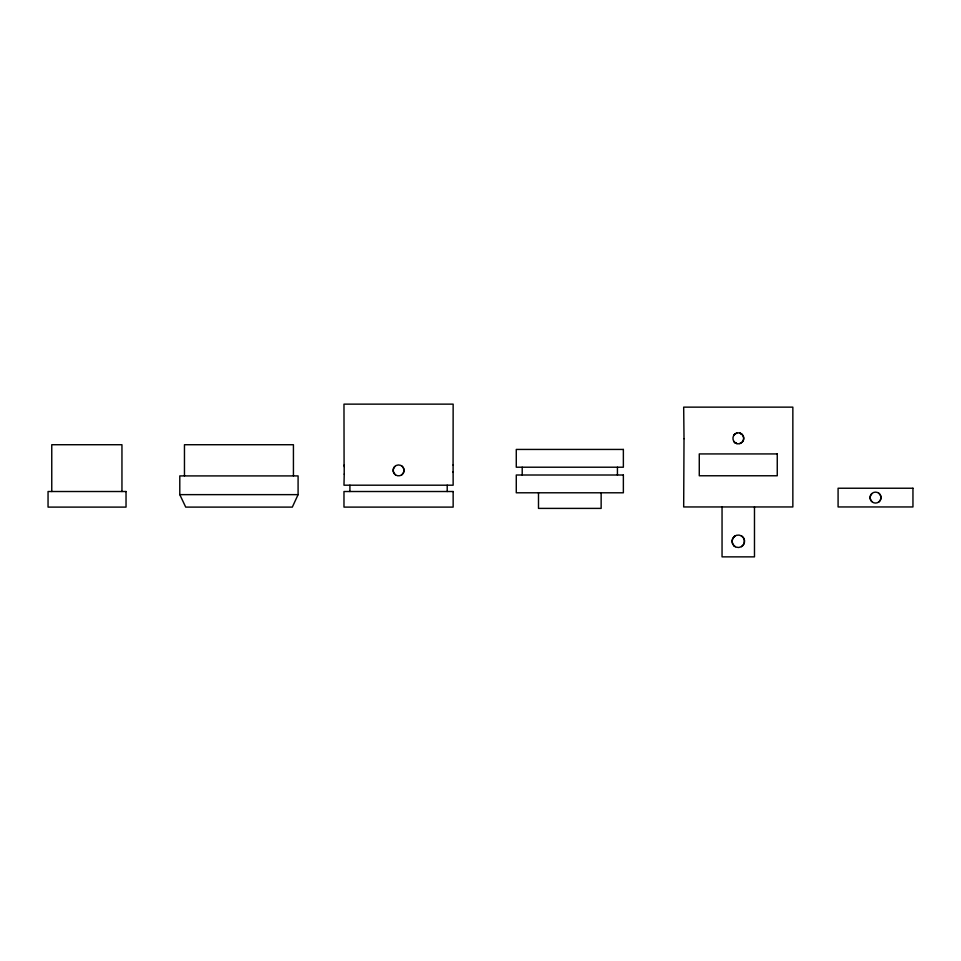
<?xml version="1.0" encoding="UTF-8"?>
<svg xmlns="http://www.w3.org/2000/svg" width="961" height="961" viewBox="0 0 961 961"><rect width="100%" height="100%" fill="white"/><g stroke="black" fill="none" stroke-linecap="round" stroke-linejoin="round"><path stroke-width="1.44" d="M184.464 475.911L184.464 444.727L293.429 444.727L293.429 475.911M344.218 474.121L344.218 466.638M344.23 474.121L343.978 485.197L453.148 485.197L453.099 465.016M298.09 494.639L292.324 507.108L185.713 507.108L179.791 494.639L179.791 475.911L298.09 475.911L298.09 494.639L179.791 494.639M453.075 465.016L453.148 404.137L343.978 404.137L344.086 465.184M733.651 435.405L734.06 434.852A5.502 5.454 86.4 0 1 735.633 433.543L736.907 433.039A5.454 5.454 0 0 1 739.622 433.039L742 434.348A5.442 5.394 -90 0 1 742 442.312L739.622 443.622A5.454 5.454 0 0 1 736.907 443.622L734.528 442.312M741.952 442.348L742.469 441.808A5.442 5.406 -90 0 0 740.895 433.543M401.77 474.806L402.299 474.374A5.442 5.394 -90 0 0 402.299 466.409L401.77 465.977M734.528 434.348L736.799 433.075M878.726 502.014L879.255 501.582A5.442 5.394 -90 0 0 879.255 493.618L878.726 493.185M733.772 536.947L735.045 535.926M741.496 546.605L742.757 545.596A6.21 6.162 -90 0 0 742.589 536.767L741.279 535.806M741.472 442.745L739.73 443.586M735.742 443.165L736.907 443.622M739.754 433.087L740.787 433.495M733.94 545.764A6.234 6.234 0 0 0 744.319 542.761A6.234 6.234 0 0 0 736.534 535.277A6.234 6.234 0 0 0 733.94 545.764L735.249 546.737M733.651 441.255L734.06 441.808A5.502 5.454 -86.4 0 0 735.633 443.117M344.074 465.184L344.23 466.638M452.823 471.743L452.847 472.392M754.481 506.952L754.481 556.863L722.047 556.863L722.047 506.952M617.43 467.214L617.43 475.01M601.142 492.789L601.142 508.393L538.496 508.393L538.496 492.789M522.207 467.214L522.207 475.01M447.213 485.197L447.213 491.515M349.912 485.197L349.912 491.515M121.951 491.515L121.951 444.727L51.762 444.727L51.762 491.515M394.959 474.374A5.442 5.394 -90 0 1 394.959 466.409M740.523 433.375A3.88 3.88 0 0 1 741.688 434.096M734.66 442.312A5.442 5.394 -90 0 1 734.66 434.348M736.018 443.285A3.88 3.88 0 0 1 734.841 442.565M734.096 545.764A6.21 6.162 -90 0 1 733.928 536.947M871.903 501.582A5.442 5.394 -90 0 1 871.903 493.618M684.016 438.672L683.679 506.952L792.849 506.952L792.849 407.14L683.679 407.14L684.016 438.672M623.365 449.436L516.273 449.436L516.273 467.214L623.365 467.214L623.365 449.436M777.257 453.928L699.272 453.928L699.272 475.767L777.257 475.767L777.257 453.928M623.365 475.01L516.273 475.01L516.273 492.789L623.365 492.789L623.365 475.01M912.95 488.236L838.088 488.236L838.088 506.952L912.95 506.952L912.95 488.236M126.035 491.515L48.05 491.515L48.05 507.108L126.035 507.108L126.035 491.515M453.148 491.515L343.978 491.515L343.978 507.108L453.148 507.108L453.148 491.515M880.961 497.942L880.961 497.257A5.454 5.454 0 0 0 875.519 492.14A5.454 5.454 0 0 0 870.065 497.257L870.065 497.942A5.454 5.454 0 0 0 875.519 503.059A5.454 5.454 0 0 0 880.961 497.942M395.536 474.938A5.454 5.454 0 0 0 404.004 470.734A5.454 5.454 0 0 0 396.136 465.496A5.454 5.454 0 0 0 395.536 474.938"/></g></svg>
